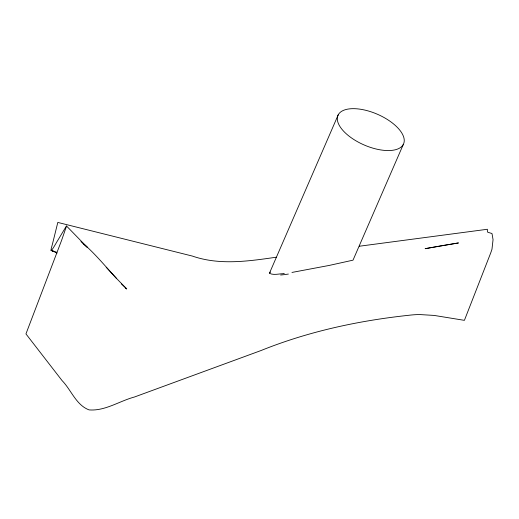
<?xml version="1.0" encoding="UTF-8"?>
<svg xmlns="http://www.w3.org/2000/svg" width="519" height="519" viewBox="0 0 519 519"><rect width="100%" height="100%" fill="white"/><g stroke="black" fill="none" stroke-linecap="round" stroke-linejoin="round"><path stroke-width="0.78" d="M83.053 243.619L87.173 247.213L66.464 225.94L57.739 240.44C56.915 241.445 49.526 255.575 51.329 248.147A432.612 14.675 -67.5 0 0 52.944 242.088L57.81 222.424L192.432 256.088C219.556 265.507 248.556 261.219 276.212 257.216M338.226 114.829L269.419 273.299C273.578 275.433 278.852 273.785 283.38 273.662M66.523 226.102L61.592 240.375L25.95 333.912L62.04 380.55C71.272 389.99 76.072 405.079 89.093 409.9C105.098 411.191 119.415 401.038 134.518 396.983L260.843 350.604C308.215 331.505 358.246 320.697 408.914 315.267A89.787 79.29 18.8 0 1 419.553 314.546L434.098 315.422L464.408 320.346L490.637 253.136A35.208 1.194 -67.5 0 0 491.986 249.159L493.05 239.674L492.09 233.972A380.855 12.923 -67.5 0 0 491.344 233.342L487.756 232.214A401.661 13.624 -67.5 0 1 487.36 230.773L487.393 229.268L359.278 246.24M291.957 272.436L329.065 265.456L353.017 260.162L403.328 144.399A35.772 16.738 23.5 0 0 361.269 109.366A35.772 16.738 23.5 0 0 347.743 135.076A35.772 16.738 23.5 0 0 403.328 144.399M269.458 272.949L270.464 272.099M284.295 273.552L283.835 273.604M50.862 250.392L54.547 251.605M56.61 252.234L51.336 250.476L57.077 253.038M125.527 288.064L126.681 288.869M80.932 241.601C94.16 252.435 104.903 265.903 116.49 278.398L126.727 288.914L121.368 283.841M106.207 267.259L116.49 278.398M288.382 274.064A62.604 8.81 -15.4 0 1 280.623 275.018M441.312 245.766L425.119 248.685L458.491 242.931L441.312 245.766"/></g></svg>
